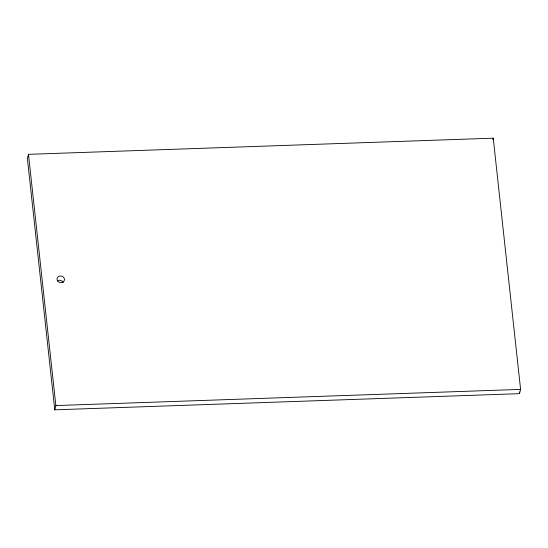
<?xml version="1.0" encoding="UTF-8"?>
<svg xmlns="http://www.w3.org/2000/svg" width="548" height="548" viewBox="0 0 548 548"><rect width="100%" height="100%" fill="white"/><g stroke="black" fill="none" stroke-linecap="round" stroke-linejoin="round"><path stroke-width="0.82" d="M28.489 154.337L27.4 158.605L54.766 409.829L519.511 393.663L520.6 389.395L493.234 138.171L28.489 154.337L55.855 405.568L54.766 409.829M492.871 139.589L493.234 138.171M55.855 405.568L520.6 389.395M519.326 391.964L519.511 393.663M57.499 280.734A3.761 3.322 14.3 0 1 63.171 282.576M57.725 281.09A3.761 3.322 14.3 0 0 64.164 280.871A3.761 3.322 14.3 0 0 60.396 275.959A3.761 3.322 14.3 0 0 57.725 281.09"/></g></svg>
